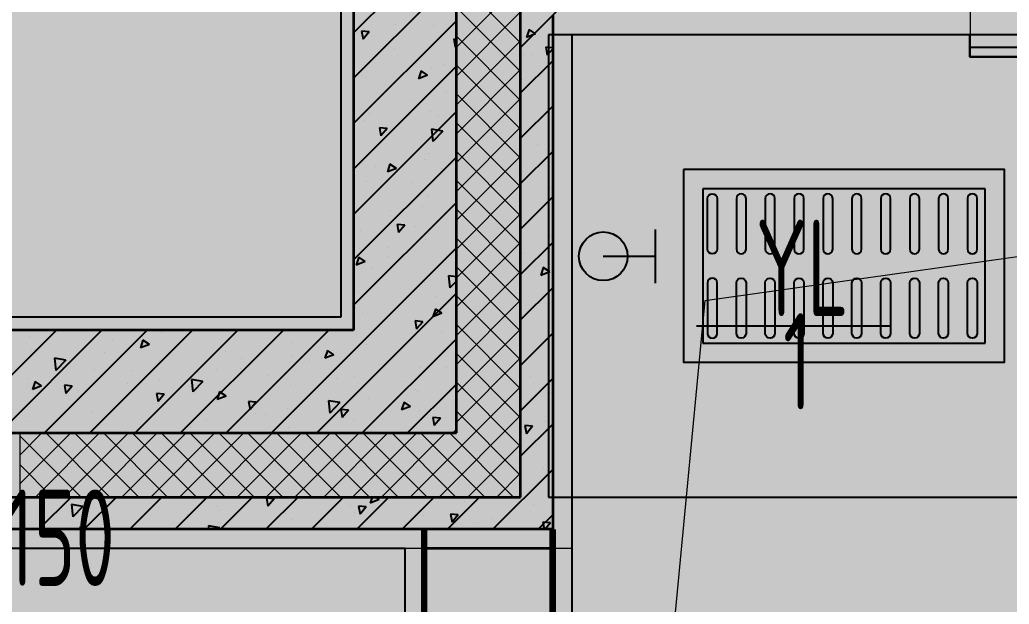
# Model space of a CAD drawing. Header units: inches. Extents: x 143994 to 247866, y 243815 to 272761.
# Drawn here: x 226188 to 227729, y 250979 to 251889 of the extents above; entities that cross this region are included whole.
import ezdxf

# ---------------------------------------------------------------- set-up
doc = ezdxf.new("R2010")
doc.units = ezdxf.units.IN
doc.header["$LTSCALE"] = 1000
doc.header["$MEASUREMENT"] = 0
doc.linetypes.add('DASH', pattern=[0.35, 0.25, -0.1])
doc.layers.get('DEFPOINTS').update_dxf_attribs({"color": 62})
for name, color, linetype in [('0-p5', 5, 'Continuous'), ('0-p7', 7, 'Continuous'), ('0-p9', 9, 'Continuous'), ('0-建筑1F', 127, 'Continuous'), ('0-建筑2F', 127, 'Continuous'), ('00给水管件', 32, 'Continuous'), ('00雨水标注', 3, 'Continuous'), ('A-S-face(建筑粉刷线)', 136, 'Continuous'), ('A-Wall-Patn', 255, 'Continuous'), ('PUB_HATCH', 8, 'Continuous')]:
    doc.layers.add(name, color=color, linetype=linetype)
for name, color, linetype, lineweight in [('A-Flr-LVTRY', 8, 'Continuous', 9), ('A-M-Stone', 11, 'Continuous', 15), ('A-Wall', 254, 'Continuous', 35), ('W-保温层', 8, 'Continuous', 13)]:
    doc.layers.add(name, color=color, linetype=linetype, lineweight=lineweight)
doc.styles.add('ECADI', font='hzs.shx', dxfattribs={"width": 0.7, "bigfont": 'hztxt.shx'})
doc.styles.get("Standard").update_dxf_attribs({"font": 'arial.ttf'})
doc.linetypes.add('R_WATER_SUPPLY', pattern='A,3,-0.2,["R",Standard,S=0.3,R=0,X=-0.1,Y=-0.15],-0.2', length=3.4)

# ---------------------------------------------------------------- blocks, each defined once
blk = doc.blocks.new('144')
at = {"layer": 'A-M-Stone', "color": 127}
for p, q in [((643116.9, -388110.3), (643116.9, -388290.3)), ((642716.9, -388290.3), (642496.9, -388290.3)), ((643086.9, -388290.3), (642716.9, -388290.3)), ((643116.9, -388290.3), (643086.9, -388290.3))]:
    blk.add_line(p, q, dxfattribs=at)
at = {"layer": 'PUB_HATCH', "color": 127}
for p, q in [((643116.9, -388325.3), (643116.9, -388290.3)), ((645356.9, -388325.3), (643116.9, -388325.3))]:
    blk.add_line(p, q, dxfattribs=at)
blk = doc.blocks.new('1442323')
at = {"layer": 'A-Flr-LVTRY', "color": 127}
for p, q in [((684754.2, -388792.9), (687696.9, -388379.3)), ((684546.9, -390989.3), (684754.2, -388792.9))]:
    blk.add_line(p, q, dxfattribs=at)
at = {"layer": 'A-M-Stone', "color": 127}
for p, q in [((685166.9, -388199.3), (685166.9, -388379.3)), ((685136.9, -388379.3), (684546.9, -388379.3)), ((684546.9, -388379.3), (684546.9, -389179.3)), ((685166.9, -388379.3), (685136.9, -388379.3)), ((684546.9, -389179.3), (683636.9, -389179.3))]:
    blk.add_line(p, q, dxfattribs=at)
at = {"layer": 'A-S-face(建筑粉刷线)', "color": 127}
for p, q in [((684186.9, -388019.3), (684186.9, -388819.3)), ((684186.9, -388819.3), (683636.9, -388819.3))]:
    blk.add_line(p, q, dxfattribs=at)
at = {"layer": 'A-Wall', "color": 127}
for p, q in [((684206.9, -388039.3), (684206.9, -388839.3)), ((684366.9, -388999.3), (684366.9, -388199.3)), ((684466.9, -389099.3), (684466.9, -388299.3)), ((684516.9, -388349.3), (684516.9, -389149.3)), ((684206.9, -388839.3), (683636.9, -388839.3)), ((683636.9, -388999.3), (684366.9, -388999.3)), ((683636.9, -389099.3), (684466.9, -389099.3)), ((684516.9, -389149.3), (683636.9, -389149.3)), ((684516.9, -389179.3), (684316.9, -389179.3))]:
    blk.add_line(p, q, dxfattribs=at)
at = {"layer": 'PUB_HATCH', "color": 127, "linetype": 'Continuous'}
for p, q in [((684366.9, -388216.3), (684206.9, -388376.3)), ((684366.9, -388287), (684206.9, -388447)), ((684566.7, -388299.3), (684466.9, -388399.1)), ((684366.9, -388357.7), (684206.9, -388517.7)), ((684231.2, -388374.7), (684219.2, -388373.7)), ((684219.2, -388373.7), (684221.5, -388386.2)), ((684231.2, -388374.7), (684221.5, -388386.2)), ((684222.6, -388370.4), (684222.6, -388370.4)), ((684272.7, -388363.8), (684272.7, -388363.8)), ((684331.2, -388365.3), (684331.2, -388365.3)), ((684480.2, -388371.3), (684476.2, -388383.4)), ((684490.2, -388378), (684480.2, -388371.3)), ((684228.5, -388379.4), (684228.5, -388379.4)), ((684366.9, -388386.6), (684362.7, -388386.2)), ((684362.7, -388386.3), (684365, -388398.8)), ((684490.2, -388378), (684476.2, -388383.4)), ((684271.3, -388401), (684271.3, -388401)), ((684366.9, -388396.5), (684365, -388398.8)), ((684516.9, -388399.7), (684506.1, -388398.8)), ((684506.1, -388398.8), (684508.4, -388411.3)), ((684516.9, -388401.2), (684508.4, -388411.3)), ((684516.9, -388419.8), (684466.9, -388469.8)), ((684472.2, -388409.5), (684472.2, -388409.5)), ((684484.8, -388410), (684484.8, -388410)), ((684366.9, -388428.4), (684206.9, -388588.4)), ((684304.2, -388424.5), (684304.2, -388424.5)), ((684312.2, -388435.8), (684308.1, -388447.9)), ((684322.1, -388442.5), (684312.2, -388435.8)), ((684328.8, -388431.9), (684328.8, -388431.9)), ((684346.4, -388426.1), (684346.4, -388426.1)), ((684220.1, -388442.7), (684220.1, -388442.7)), ((684226.1, -388445.9), (684226.1, -388445.9)), ((684322.1, -388442.5), (684308.1, -388447.9)), ((684468.8, -388448.4), (684468.8, -388448.4)), ((684352.1, -388468.4), (684352.1, -388468.4)), ((684296.1, -388480.3), (684296.1, -388480.3)), ((684366.9, -388499.1), (684206.9, -388659.1)), ((684235.5, -388488.4), (684235.5, -388488.4)), ((684326.3, -388498.4), (684326.3, -388498.4)), ((684516.9, -388490.5), (684466.9, -388540.5)), ((684509.6, -388489.4), (684509.6, -388489.4)), ((684223.6, -388512.5), (684223.6, -388512.5)), ((684231.5, -388502.7), (684231.5, -388502.7)), ((684293.8, -388504.9), (684293.8, -388504.9)), ((684338.3, -388507.2), (684338.3, -388507.2)), ((684258.9, -388525.2), (684247, -388524.1)), ((684247, -388524.1), (684249.3, -388536.7)), ((684258.9, -388525.2), (684249.3, -388536.7)), ((684328.2, -388526.6), (684330.4, -388545.6)), ((684346, -388529.3), (684328.2, -388526.6)), ((684346, -388529.3), (684330.4, -388545.6)), ((684516.9, -388561.2), (684466.9, -388611.2)), ((684493.3, -388550.6), (684493.3, -388550.6)), ((684366.9, -388569.8), (684206.9, -388729.8)), ((684316.9, -388573.9), (684316.9, -388573.9)), ((684323.9, -388565), (684323.9, -388565)), ((684221.2, -388579.1), (684221.2, -388579.1)), ((684241.2, -388583.8), (684241.2, -388583.8)), ((684263.5, -388580.8), (684259.5, -388592.9)), ((684273.5, -388587.5), (684259.5, -388592.9)), ((684273.5, -388587.5), (684263.5, -388580.8)), ((684343.9, -388587.7), (684343.9, -388587.7)), ((684227.2, -388607.8), (684227.2, -388607.8)), ((684299.3, -388609.4), (684299.3, -388609.4)), ((684512.9, -388618.4), (684512.9, -388618.4)), ((684516.4, -388619.5), (684516.4, -388619.5)), ((684321.5, -388631.6), (684321.5, -388631.6)), ((684516.9, -388631.9), (684466.9, -388681.9)), ((684366.9, -388640.5), (684206.9, -388800.5)), ((684218.8, -388645.7), (684218.8, -388645.7)), ((684264.3, -388652.7), (684264.3, -388652.7)), ((684314.4, -388646.1), (684314.4, -388646.1)), ((684217.4, -388684.2), (684217.4, -388684.2)), ((684286.7, -388675.6), (684274.7, -388674.6)), ((684274.7, -388674.6), (684277, -388687.1)), ((684286.7, -388675.6), (684277, -388687.1)), ((684303.6, -388677.8), (684303.6, -388677.8)), ((684319, -388698.2), (684319, -388698.2)), ((684324.1, -388688.7), (684324.1, -388688.7)), ((684513.9, -388691.8), (684513.9, -388691.8)), ((684366.9, -388711.2), (684078.9, -388999.3)), ((684216.3, -388712.3), (684216.3, -388712.3)), ((684259.5, -388711.1), (684259.5, -388711.1)), ((684366.3, -388715.6), (684366.3, -388715.6)), ((684516.9, -388702.7), (684466.9, -388752.7)), ((684468.2, -388701.6), (684468.2, -388701.6)), ((684214.8, -388725.9), (684210.8, -388737.9)), ((684211.7, -388731.6), (684211.7, -388731.6)), ((684224.8, -388732.6), (684214.8, -388725.9)), ((684261.7, -388725), (684261.7, -388725)), ((684351.6, -388721.7), (684351.6, -388721.7)), ((684473.1, -388720.1), (684473.1, -388720.1)), ((684224.8, -388732.6), (684210.8, -388737.9)), ((684234.9, -388741.7), (684234.9, -388741.7)), ((684502.3, -388741.9), (684498.2, -388754)), ((684512.2, -388748.6), (684502.3, -388741.9)), ((684354.7, -388754.5), (684356.9, -388773.5)), ((684366.9, -388756.4), (684354.7, -388754.5)), ((684366.9, -388763), (684356.9, -388773.5)), ((684512.2, -388748.6), (684498.2, -388754)), ((684316.6, -388764.8), (684316.6, -388764.8)), ((684516.9, -388773.4), (684466.9, -388823.4)), ((684366.9, -388781.9), (684149.6, -388999.3)), ((684213.9, -388778.8), (684213.9, -388778.8)), ((684335.4, -388787.3), (684335.4, -388787.3)), ((684209.1, -388803.9), (684209.1, -388803.9)), ((684334.2, -388806.4), (684330.2, -388818.5)), ((684344.2, -388813.1), (684334.2, -388806.4)), ((684220.6, -388813.3), (684220.6, -388813.3)), ((684327.4, -388817.8), (684327.4, -388817.8)), ((684344.2, -388813.1), (684330.2, -388818.5)), ((683743.9, -388839.3), (683636.9, -388946.3)), ((683814.6, -388839.3), (683654.6, -388999.3)), ((683885.3, -388839.3), (683725.3, -388999.3)), ((683956, -388839.3), (683796, -388999.3)), ((684026.7, -388839.3), (683866.7, -388999.3)), ((684097.4, -388839.3), (683937.4, -388999.3)), ((684168.1, -388839.3), (684008.1, -388999.3)), ((684314.4, -388826.1), (684302.5, -388825)), ((684302.5, -388825), (684304.8, -388837.6)), ((684314.4, -388826.1), (684304.8, -388837.5)), ((684314.2, -388831.3), (684314.2, -388831.3)), ((683701.4, -388848.5), (683701.4, -388848.5)), ((683831.2, -388853.7), (683831.2, -388853.7)), ((683878.8, -388854.9), (683874.7, -388867)), ((683888.7, -388861.6), (683878.8, -388854.9)), ((683906.9, -388843.7), (683906.9, -388843.7)), ((684211.5, -388845.4), (684211.5, -388845.4)), ((684366.9, -388852.7), (684220.3, -388999.3)), ((684343.3, -388841), (684343.3, -388841)), ((684516.9, -388844.1), (684466.9, -388894.1)), ((683704.9, -388870.3), (683704.9, -388870.3)), ((683711.6, -388870), (683711.6, -388870)), ((683888.7, -388861.6), (683874.7, -388867)), ((684110.5, -388858.2), (684110.5, -388858.2)), ((684166.2, -388870.9), (684162.1, -388883)), ((684176.1, -388877.6), (684166.2, -388870.9)), ((684226.7, -388861), (684226.7, -388861)), ((684282.8, -388866.2), (684282.8, -388866.2)), ((684358.6, -388856.2), (684358.6, -388856.2)), ((684516.6, -388870.1), (684516.6, -388870.1)), ((683740.9, -388883.1), (683743.1, -388902.1)), ((683758.6, -388885.9), (683740.9, -388883.1)), ((683758.6, -388885.9), (683743.1, -388902.1)), ((683818.3, -388874.5), (683818.3, -388874.5)), ((683925.1, -388879), (683925.1, -388879)), ((684006.6, -388873.2), (684006.6, -388873.2)), ((684031.9, -388883.5), (684031.9, -388883.5)), ((684110, -388881), (684110, -388881)), ((684156.5, -388882.8), (684156.5, -388882.8)), ((684176.1, -388877.6), (684162.1, -388883)), ((683753.7, -388896.9), (683753.7, -388896.9)), ((683802.9, -388900.1), (683802.9, -388900.1)), ((683860.5, -388901.4), (683860.5, -388901.4)), ((683903.9, -388887.3), (683903.9, -388887.3)), ((683993.4, -388901.1), (683993.4, -388901.1)), ((684030.7, -388899.4), (684030.7, -388899.4)), ((684106.4, -388889.4), (684106.4, -388889.4)), ((684138.6, -388888), (684138.6, -388888)), ((684245.4, -388892.6), (684245.4, -388892.6)), ((684311.7, -388897.9), (684311.7, -388897.9)), ((684352.2, -388897.1), (684352.2, -388897.1)), ((683699, -388915.1), (683699, -388915.1)), ((683904.4, -388916), (683904.4, -388916)), ((683954.3, -388916.2), (683956.5, -388935.2)), ((683972.1, -388919), (683954.3, -388916.2)), ((683967.3, -388905.9), (683967.3, -388905.9)), ((684074, -388910.4), (684074, -388910.4)), ((684180.8, -388914.9), (684180.8, -388914.9)), ((684209, -388912), (684209, -388912)), ((684516.9, -388914.8), (684466.9, -388964.8)), ((684482.3, -388911.9), (684482.3, -388911.9)), ((683710.7, -388919.4), (683706.7, -388931.5)), ((683720.7, -388926.1), (683706.7, -388931.5)), ((683720.7, -388926.1), (683710.7, -388919.4)), ((683768.4, -388926.3), (683756.4, -388925.2)), ((683756.4, -388925.3), (683758.7, -388937.8)), ((683768.4, -388926.3), (683758.7, -388937.8)), ((683778.6, -388932.5), (683778.6, -388932.5)), ((683854.3, -388922.6), (683854.3, -388922.6)), ((683876.7, -388921.1), (683876.7, -388921.1)), ((683972.1, -388919), (683956.5, -388935.2)), ((684108, -388924.8), (684108, -388924.8)), ((684287.6, -388919.4), (684287.6, -388919.4)), ((684366.9, -388923.4), (684291, -388999.3)), ((684303, -388931), (684303, -388931)), ((684356, -388928.5), (684356, -388928.5)), ((684501.1, -388928.4), (684501.1, -388928.4)), ((683760.1, -388941.1), (683760.1, -388941.1)), ((683911.8, -388938.8), (683899.9, -388937.8)), ((683899.9, -388937.8), (683902.2, -388950.3)), ((683911.8, -388938.8), (683902.2, -388950.3)), ((683998.1, -388935.4), (683994.1, -388947.5)), ((684008.1, -388942.1), (683994.1, -388947.5)), ((684008.1, -388942.1), (683998.1, -388935.4)), ((684004.1, -388939.8), (684004.1, -388939.8)), ((684230.2, -388945), (684230.2, -388945)), ((684306, -388935.1), (684306, -388935.1)), ((684514.2, -388936.7), (684514.2, -388936.7)), ((683901.5, -388953.9), (683901.5, -388953.9)), ((684055.3, -388951.4), (684043.3, -388950.4)), ((684043.3, -388950.4), (684045.6, -388962.9)), ((684055.3, -388951.4), (684045.6, -388962.9)), ((684103.9, -388961.7), (684103.9, -388961.7)), ((684167.8, -388949.3), (684170, -388968.3)), ((684185.5, -388952.1), (684167.8, -388949.3)), ((684185.5, -388952.1), (684170, -388968.3)), ((684186.4, -388951), (684186.4, -388951)), ((684198.7, -388963.9), (684186.8, -388962.9)), ((684186.8, -388962.9), (684189.1, -388975.4)), ((684285.6, -388951.4), (684281.5, -388963.5)), ((684295.5, -388958.1), (684281.5, -388963.5)), ((684295.5, -388958.1), (684285.6, -388951.4)), ((684467.6, -388954.9), (684467.6, -388954.9)), ((683800.4, -388966.7), (683800.4, -388966.7)), ((683978.1, -388978.2), (683978.1, -388978.2)), ((684053.8, -388968.3), (684053.8, -388968.3)), ((684069.8, -388971.1), (684069.8, -388971.1)), ((684198.7, -388963.9), (684189.1, -388975.4)), ((684206.6, -388978.6), (684206.6, -388978.6)), ((684309.3, -388964.5), (684309.3, -388964.5)), ((684342.2, -388976.5), (684330.2, -388975.5)), ((684330.2, -388975.5), (684332.5, -388988)), ((684342.2, -388976.5), (684332.5, -388988)), ((684351, -388974.9), (684351, -388974.9)), ((683696.6, -388981.7), (683696.6, -388981.7)), ((683953.1, -388991.1), (683953.1, -388991.1)), ((684105.6, -388991.4), (684105.6, -388991.4)), ((684366.9, -388994.1), (684361.7, -388999.3)), ((684516.9, -388985.5), (684466.9, -389035.5)), ((684485.6, -388989), (684473.7, -388988)), ((684473.7, -388988), (684476, -389000.5)), ((684485.6, -388989), (684476, -389000.5)), ((684505.5, -388980.8), (684505.5, -388980.8)), ((683714.8, -388999.1), (683714.8, -388999.1)), ((683851.8, -388994.9), (683851.8, -388994.9)), ((684234.3, -388994.9), (684234.3, -388994.9)), ((684511.8, -389003.3), (684511.8, -389003.3)), ((684502.9, -389053.1), (684502.9, -389053.1)), ((684516.9, -389056.2), (684423.8, -389149.3)), ((684509.3, -389069.9), (684509.3, -389069.9)), ((683696, -389099.3), (683646, -389149.3)), ((683766.7, -389099.3), (683716.7, -389149.3)), ((683837.4, -389099.3), (683787.4, -389149.3)), ((683795.6, -389099.8), (683795.6, -389099.8)), ((683908.1, -389099.3), (683858.1, -389149.3)), ((683978.9, -389099.3), (683928.9, -389149.3)), ((683929.7, -389099.3), (683929.9, -389100.8)), ((683931.2, -389099.3), (683929.9, -389100.8)), ((684049.6, -389099.3), (683999.6, -389149.3)), ((684120.3, -389099.3), (684070.3, -389149.3)), ((684083, -389101.8), (684071.1, -389100.8)), ((684071.1, -389100.8), (684073.4, -389113.3)), ((684083, -389101.8), (684073.4, -389113.3)), ((684191, -389099.3), (684141, -389149.3)), ((684261.7, -389099.3), (684211.7, -389149.3)), ((684235.9, -389099.3), (684232.8, -389108.5)), ((684246.9, -389103.2), (684241.2, -389099.3)), ((684273.4, -389100.9), (684273.4, -389100.9)), ((684332.4, -389099.3), (684282.4, -389149.3)), ((684403.1, -389099.3), (684353.1, -389149.3)), ((683691.7, -389114.8), (683691.7, -389114.8)), ((683767.4, -389111), (683769.6, -389130)), ((683785.2, -389113.8), (683767.4, -389111)), ((683785.2, -389113.8), (683769.6, -389130)), ((683781.8, -389105.2), (683781.8, -389105.2)), ((683888.5, -389109.8), (683888.5, -389109.8)), ((683995.3, -389114.3), (683995.3, -389114.3)), ((684125, -389102.8), (684125, -389102.8)), ((684201.7, -389111.7), (684201.7, -389111.7)), ((684226.5, -389114.4), (684214.5, -389113.3)), ((684214.5, -389113.3), (684216.8, -389125.9)), ((684226.5, -389114.4), (684216.8, -389125.9)), ((684226.1, -389114.3), (684226.1, -389114.3)), ((684246.9, -389103.2), (684232.8, -389108.5)), ((684380.2, -389105.4), (684380.2, -389105.4)), ((684487, -389110), (684487, -389110)), ((683948.6, -389126), (683948.6, -389126)), ((683998.7, -389119.4), (683998.7, -389119.4)), ((684100.7, -389124.5), (684100.7, -389124.5)), ((684102.1, -389118.8), (684102.1, -389118.8)), ((684208.8, -389123.3), (684208.8, -389123.3)), ((684315.6, -389127.8), (684315.6, -389127.8)), ((684369.9, -389126.9), (684358, -389125.9)), ((684358, -389125.9), (684360.3, -389138.4)), ((684369.9, -389126.9), (684360.3, -389138.4)), ((684422.4, -389132.3), (684422.4, -389132.3)), ((684450.3, -389131.9), (684450.3, -389131.9)), ((684516.9, -389126.9), (684494.5, -389149.3)), ((683781.4, -389144.9), (683780, -389149.3)), ((683787.9, -389149.3), (683781.4, -389144.9)), ((683872.9, -389136), (683872.9, -389136)), ((683980.8, -389144.1), (683981.4, -389149.3)), ((683998.6, -389146.9), (683980.8, -389144.1)), ((683998.6, -389146.9), (683996.3, -389149.3)), ((683996.8, -389139.5), (683996.8, -389139.5)), ((684109.4, -389134.3), (684109.4, -389134.3)), ((684400.2, -389138.5), (684400.2, -389138.5)), ((684513.4, -389139.5), (684501.4, -389138.4)), ((684501.4, -389138.4), (684503.4, -389149.3)), ((684513.4, -389139.5), (684505.1, -389149.3)), ((684506.9, -389136.4), (684506.9, -389136.4)), ((684324.5, -389148.5), (684324.5, -389148.5)), ((684405.9, -389149.2), (684405.9, -389149.2))]:
    blk.add_line(p, q, dxfattribs=at)
at = {"layer": 'PUB_HATCH', "color": 127}
for p, q in [((685166.9, -388399.3), (685166.9, -388379.3)), ((687406.9, -388399.3), (685166.9, -388399.3))]:
    blk.add_line(p, q, dxfattribs=at)
at = {"layer": 'W-保温层', "color": 127, "linetype": 'Continuous'}
for p, q in [((684566.4, -388199.3), (684366.9, -388398.8)), ((684366.9, -388291.8), (684466.9, -388391.8)), ((684366.9, -388336.7), (684466.9, -388436.7)), ((684466.9, -388343.7), (684366.9, -388443.7)), ((684366.9, -388381.6), (684466.9, -388481.6)), ((684466.9, -388388.6), (684366.9, -388488.6)), ((684366.9, -388426.5), (684466.9, -388526.5)), ((684466.9, -388433.5), (684366.9, -388533.5)), ((684366.9, -388471.4), (684466.9, -388571.4)), ((684466.9, -388478.4), (684366.9, -388578.4)), ((684366.9, -388516.3), (684466.9, -388616.3)), ((684466.9, -388523.3), (684366.9, -388623.3)), ((684366.9, -388561.2), (684466.9, -388661.2)), ((684466.9, -388568.2), (684366.9, -388668.2)), ((684366.9, -388606.1), (684466.9, -388706.1)), ((684466.9, -388613.1), (684366.9, -388713.1)), ((684366.9, -388651), (684466.9, -388751)), ((684466.9, -388658), (684366.9, -388758)), ((684366.9, -388695.9), (684466.9, -388795.9)), ((684466.9, -388702.9), (684366.9, -388802.9)), ((684366.9, -388740.8), (684466.9, -388840.8)), ((684466.9, -388747.8), (684366.9, -388847.8)), ((684366.9, -388785.7), (684466.9, -388885.7)), ((684466.9, -388792.7), (684366.9, -388892.7)), ((684366.9, -388830.7), (684466.9, -388930.7)), ((684466.9, -388837.6), (684366.9, -388937.6)), ((684366.9, -388875.6), (684466.9, -388975.6)), ((684466.9, -388882.5), (684366.9, -388982.5)), ((684466.9, -388927.4), (684295.1, -389099.3)), ((684366.9, -388920.5), (684466.9, -389020.5)), ((684466.9, -388972.3), (684340, -389099.3)), ((684366.9, -388965.4), (684466.9, -389065.4)), ((683766.4, -388999.3), (683686.9, -389078.8)), ((683721.5, -388999.3), (683686.9, -389033.9)), ((683686.9, -389003.8), (683782.5, -389099.3)), ((683811.3, -388999.3), (683711.3, -389099.3)), ((683727.4, -388999.3), (683827.4, -389099.3)), ((683856.2, -388999.3), (683756.2, -389099.3)), ((683772.3, -388999.3), (683872.3, -389099.3)), ((683901.1, -388999.3), (683801.1, -389099.3)), ((683817.2, -388999.3), (683917.2, -389099.3)), ((683946, -388999.3), (683846, -389099.3)), ((683862.1, -388999.3), (683962.1, -389099.3)), ((683990.9, -388999.3), (683890.9, -389099.3)), ((683907, -388999.3), (684007, -389099.3)), ((684035.8, -388999.3), (683935.8, -389099.3)), ((683951.9, -388999.3), (684051.9, -389099.3)), ((684080.7, -388999.3), (683980.7, -389099.3)), ((683996.8, -388999.3), (684096.8, -389099.3)), ((684125.7, -388999.3), (684025.7, -389099.3)), ((684041.7, -388999.3), (684141.7, -389099.3)), ((684170.6, -388999.3), (684070.6, -389099.3)), ((684086.6, -388999.3), (684186.6, -389099.3)), ((684215.5, -388999.3), (684115.5, -389099.3)), ((684131.5, -388999.3), (684231.5, -389099.3)), ((684260.4, -388999.3), (684160.4, -389099.3)), ((684176.4, -388999.3), (684276.4, -389099.3)), ((684305.3, -388999.3), (684205.3, -389099.3)), ((684221.3, -388999.3), (684321.3, -389099.3)), ((684350.2, -388999.3), (684250.2, -389099.3)), ((684266.2, -388999.3), (684366.2, -389099.3)), ((684311.1, -388999.3), (684411.1, -389099.3)), ((684356, -388999.3), (684456, -389099.3)), ((684466.9, -389017.2), (684384.9, -389099.3)), ((683686.9, -389048.7), (683737.6, -389099.3)), ((684466.9, -389062.1), (684429.8, -389099.3)), ((683686.9, -389093.6), (683692.7, -389099.3))]:
    blk.add_line(p, q, dxfattribs=at)
at = {"layer": 'W-保温层', "color": 127}
for p, q in [((684366.9, -388199.3), (684366.9, -388999.3)), ((684466.9, -389099.3), (684466.9, -388299.3)), ((684366.9, -388999.3), (683686.9, -388999.3)), ((683686.9, -388999.3), (683686.9, -389099.3)), ((683686.9, -389099.3), (684466.9, -389099.3))]:
    blk.add_line(p, q, dxfattribs=at)
blk = doc.blocks.new('角阀4')
at = {"layer": '00给水管件'}
for p, q in [((-1796174.7, -258911.5), (-1796091, -258911.5)), ((-1796132.8, -258992.3), (-1796132.8, -258911.5))]:
    blk.add_line(p, q, dxfattribs=at)
blk.add_circle((-1796132.8, -258992.3), 37.9, dxfattribs=at)
blk = doc.blocks.new('A$C6F0D20D9')
at = {"layer": '00给水管件', "linetype": 'R_WATER_SUPPLY', "xscale": -1, "rotation": 90.00024275801658}
blk.add_blockref('角阀4', (-259069.8, -1796308.9), dxfattribs=at)
blk = doc.blocks.new('A$C774F656B')
at = {"layer": '0-p5', "linetype": 'DASH', "ltscale": 5}
for points in [[(-165, 0), (555, 0), (555, 920), (-165, 920)], [(75, 240), (315, 240), (315, 680), (75, 680)]]:
    blk.add_lwpolyline(points, close=True, dxfattribs=at)
at = {"layer": '0-p7'}
blk.add_lwpolyline([(45, 210), (345, 210), (345, 710), (45, 710)], close=True, dxfattribs=at)
at = {"layer": '0-p9'}
for points in [[(90, 667.5, 1), (90, 652.5), (168.8, 652.5, 1), (168.8, 667.5)], [(300, 667.5, -1), (300, 652.5), (221.3, 652.5, -1), (221.3, 667.5)], [(90, 622.5, 1), (90, 607.5), (168.8, 607.5, 1), (168.8, 622.5)], [(300, 622.5, -1), (300, 607.5), (221.3, 607.5, -1), (221.3, 622.5)], [(90, 577.5, 1), (90, 562.5), (168.8, 562.5, 1), (168.8, 577.5)], [(300, 577.5, -1), (300, 562.5), (221.3, 562.5, -1), (221.3, 577.5)], [(90, 532.5, 1), (90, 517.5), (168.8, 517.5, 1), (168.8, 532.5)], [(300, 532.5, -1), (300, 517.5), (221.3, 517.5, -1), (221.3, 532.5)], [(90, 487.5, 1), (90, 472.5), (168.8, 472.5, 1), (168.8, 487.5)], [(300, 487.5, -1), (300, 472.5), (221.3, 472.5, -1), (221.3, 487.5)], [(90, 442.5, 1), (90, 427.5), (168.8, 427.5, 1), (168.8, 442.5)], [(300, 442.5, -1), (300, 427.5), (221.3, 427.5, -1), (221.3, 442.5)], [(90, 397.5, 1), (90, 382.5), (168.8, 382.5, 1), (168.8, 397.5)], [(300, 397.5, -1), (300, 382.5), (221.3, 382.5, -1), (221.3, 397.5)], [(90, 352.5, 1), (90, 337.5), (168.8, 337.5, 1), (168.8, 352.5)], [(300, 352.5, -1), (300, 337.5), (221.3, 337.5, -1), (221.3, 352.5)], [(90, 307.5, 1), (90, 292.5), (168.8, 292.5, 1), (168.8, 307.5)], [(300, 307.5, -1), (300, 292.5), (221.3, 292.5, -1), (221.3, 307.5)], [(90, 247.5, -1), (90, 262.5), (168.8, 262.5, -1), (168.8, 247.5)], [(300, 247.5, 1), (300, 262.5), (221.3, 262.5, 1), (221.3, 247.5)]]:
    blk.add_lwpolyline(points, format="xyb", close=True, dxfattribs=at)
blk = doc.blocks.new('FDGFDG')
at = {"layer": 'DEFPOINTS', "rotation": 270}
blk.add_blockref('A$C774F656B', (-106156.5, 247609.4), dxfattribs=at)
at = {"layer": 'DEFPOINTS', "xscale": -1}
blk.add_blockref('A$C6F0D20D9', (-106156.5, 247604.4), dxfattribs=at)

msp = doc.modelspace()

# ---------------------------------------------------------------- hatches: boundary and pattern name
at = {"layer": 'DEFPOINTS'}
h = msp.add_hatch(dxfattribs=at)
h.set_pattern_fill('ANSI31', color=250)
h.set_pattern_definition([(45, (0, 0), (-1.122532015, 1.122532015), [])])
h.paths.add_polyline_path([(247866.03, 243814.78), (223286.02, 243814.78), (223286.02, 270814.78), (247866.03, 270814.78)])

# ---------------------------------------------------------------- linework, layer by layer
at = {"layer": '00雨水标注'}
msp.add_line((227543.51, 251412.4), (227242.01, 251412.4), dxfattribs=at)
at = {"layer": 'A-M-Stone'}
msp.add_line((226788.2, 248576.1), (226788.2, 251066.1), dxfattribs=at)
msp.add_lwpolyline([(227048.2, 251096.1), (227048.2, 249256.1), (230198.2, 249256.1)], dxfattribs=at)
at = {"layer": 'A-Wall'}
msp.add_line((227018.2, 249226.1), (227018.2, 251096.1), dxfattribs=at)
at = {"layer": 'A-Wall', "const_width": 10}
msp.add_lwpolyline([(226818.2, 251096.1), (226818.2, 248376.1), (227168.2, 248376.1), (227168.2, 249046.1), (228418.2, 249046.1), (228418.2, 248376.1), (228598.2, 248376.1), (228598.2, 249226.1), (227018.2, 249226.1), (227018.2, 251096.1)], dxfattribs=at)
at = {"layer": 'A-Wall'}
msp.add_lwpolyline([(226818.2, 248376.1), (226818.2, 248376.1), (226818.2, 251096.1)], dxfattribs=at)
at = {"layer": 'A-Wall-Patn'}
for p, q in [((226708.2, 252206.1), (226708.2, 251406.1)), ((227018.2, 251896.1), (227018.2, 251096.1)), ((223338.2, 251406.1), (226708.2, 251406.1)), ((223028.2, 251096.1), (227018.2, 251096.1))]:
    msp.add_line(p, q, dxfattribs=at)
at = {"layer": 'A-Wall-Patn', "color": 11}
for points in [[(233988.2, 248866.1), (230198.2, 248866.1), (230198.2, 251866.1), (227048.2, 251866.1), (227048.2, 251066.1)], [(226788.2, 251066.1), (223258.2, 251066.1)]]:
    msp.add_lwpolyline(points, dxfattribs=at)
at = {"layer": 'DEFPOINTS'}
msp.add_lwpolyline([(230198.24, 251866.18), (229907.73, 251866.18), (229907.73, 251831.59), (227667.73, 251831.59), (227667.73, 251866.59), (227048.2, 251866.1), (227048.2, 249256.58), (230198.16, 249256.58)], close=True, dxfattribs=at)
msp.add_lwpolyline([(224258.21, 248586.1), (226788.2, 248586.1), (226788.2, 251066.1), (226108.2, 251066.1), (226108.2, 251249.1), (226108.2, 251246.1), (225102.4, 251246.1), (225102.4, 251066.1), (225098.2, 251056.1), (225098.2, 250856.1), (224948.2, 250856.1), (224948.2, 250696.1), (224800.13, 250696.1)], dxfattribs=at)

# ---------------------------------------------------------------- block references
at = {"layer": '0-建筑1F'}
msp.add_blockref('144', (-415448.72, 640156.38), dxfattribs=at)
at = {"layer": '0-建筑2F'}
msp.add_blockref('1442323', (-457498.72, 640245.41), dxfattribs=at)
at = {"layer": 'DEFPOINTS'}
msp.add_blockref('FDGFDG', (333168.28, 4091.66), dxfattribs=at)

# ---------------------------------------------------------------- texts
at = {"layer": '00雨水标注', "style": 'ECADI', "width": 0.7}
for s, p in [('YL', (227334.09, 251428.13)), ('1', (227377, 251282.5))]:
    msp.add_text(s, height=150, rotation=0, dxfattribs=at).set_placement(p)
at = {"layer": '00雨水标注', "color": 1, "style": 'ECADI', "width": 0.7}
msp.add_text('穿梁预留UPVC套管%%C150', height=150, rotation=0, dxfattribs=at).set_placement((225161.88, 251007.88))

doc.saveas('drawing.dxf')
